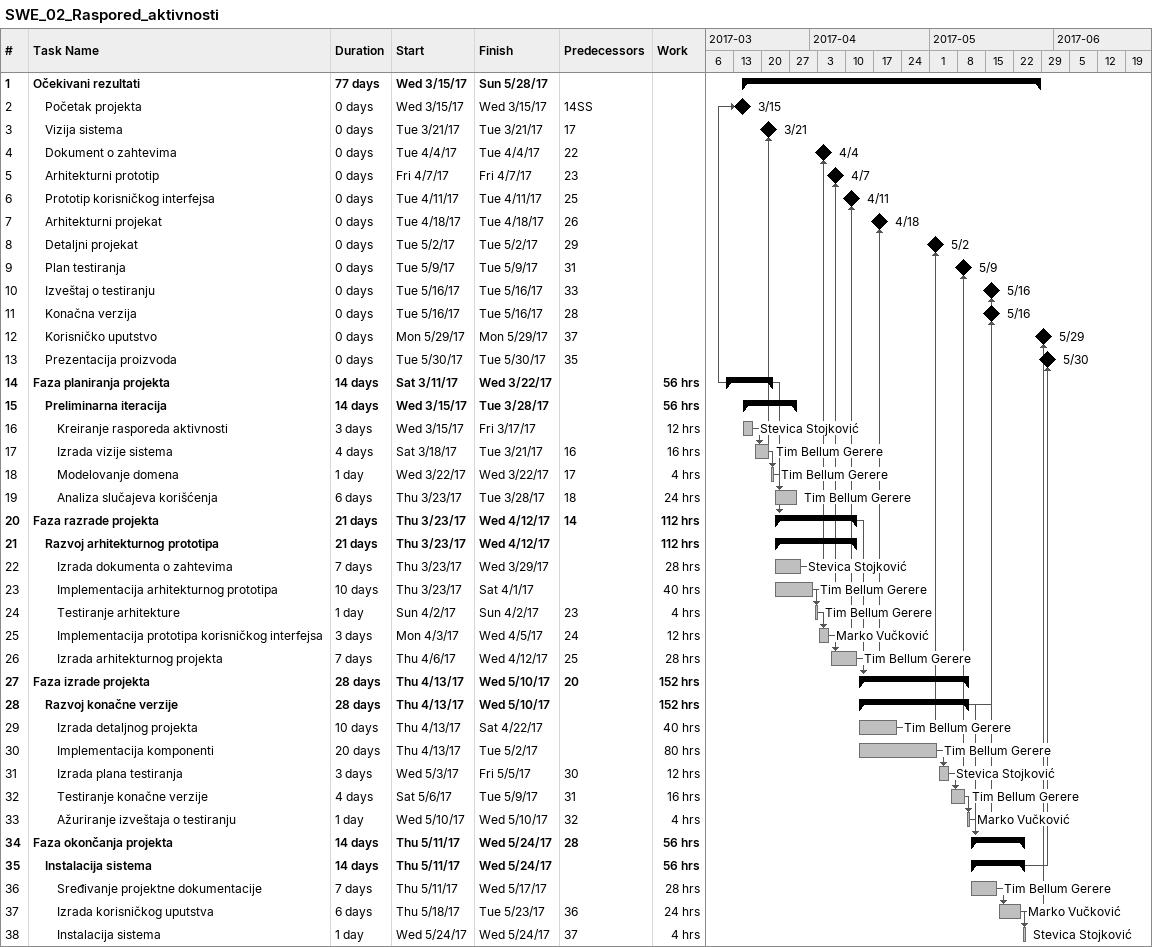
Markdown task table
SWE_02_Raspored_aktivnosti

| ID | Level | Task | Duration | Start | Finish | Predecessors | Resources | Work (h) |
|---|---|---|---|---|---|---|---|---|
| 1 | 1 | **Očekivani rezultati** | 77d | 2017-03-15 | 2017-05-28 |  |  |  |
| 2 | 2 | Početak projekta | 0d | 2017-03-15 | 2017-03-15 | 14SS |  |  |
| 3 | 2 | Vizija sistema | 0d | 2017-03-21 | 2017-03-21 | 17 |  |  |
| 4 | 2 | Dokument o zahtevima | 0d | 2017-04-04 | 2017-04-04 | 22 |  |  |
| 5 | 2 | Arhitekturni prototip | 0d | 2017-04-07 | 2017-04-07 | 23 |  |  |
| 6 | 2 | Prototip korisničkog interfejsa | 0d | 2017-04-11 | 2017-04-11 | 25 |  |  |
| 7 | 2 | Arhitekturni projekat | 0d | 2017-04-18 | 2017-04-18 | 26 |  |  |
| 8 | 2 | Detaljni projekat | 0d | 2017-05-02 | 2017-05-02 | 29 |  |  |
| 9 | 2 | Plan testiranja | 0d | 2017-05-09 | 2017-05-09 | 31 |  |  |
| 10 | 2 | Izveštaj o testiranju | 0d | 2017-05-16 | 2017-05-16 | 33 |  |  |
| 11 | 2 | Konačna verzija | 0d | 2017-05-16 | 2017-05-16 | 28 |  |  |
| 12 | 2 | Korisničko uputstvo | 0d | 2017-05-29 | 2017-05-29 | 37 |  |  |
| 13 | 2 | Prezentacija proizvoda | 0d | 2017-05-30 | 2017-05-30 | 35 |  |  |
| 14 | 1 | **Faza planiranja projekta** | 14d | 2017-03-11 | 2017-03-22 |  |  | 56 |
| 15 | 2 | **Preliminarna iteracija** | 14d | 2017-03-15 | 2017-03-28 |  |  | 56 |
| 16 | 3 | Kreiranje rasporeda aktivnosti | 3d | 2017-03-15 | 2017-03-17 |  | Stevica Stojković | 12 |
| 17 | 3 | Izrada vizije sistema | 4d | 2017-03-18 | 2017-03-21 | 16 | Tim Bellum Gerere | 16 |
| 18 | 3 | Modelovanje domena | 1d | 2017-03-22 | 2017-03-22 | 17 | Tim Bellum Gerere | 4 |
| 19 | 3 | Analiza slučajeva korišćenja | 6d | 2017-03-23 | 2017-03-28 | 18 | Tim Bellum Gerere | 24 |
| 20 | 1 | **Faza razrade projekta** | 21d | 2017-03-23 | 2017-04-12 | 14 |  | 112 |
| 21 | 2 | **Razvoj arhitekturnog prototipa** | 21d | 2017-03-23 | 2017-04-12 |  |  | 112 |
| 22 | 3 | Izrada dokumenta o zahtevima | 7d | 2017-03-23 | 2017-03-29 |  | Stevica Stojković | 28 |
| 23 | 3 | Implementacija arhitekturnog prototipa | 10d | 2017-03-23 | 2017-04-01 |  | Tim Bellum Gerere | 40 |
| 24 | 3 | Testiranje arhitekture | 1d | 2017-04-02 | 2017-04-02 | 23 | Tim Bellum Gerere | 4 |
| 25 | 3 | Implementacija prototipa korisničkog interfejsa | 3d | 2017-04-03 | 2017-04-05 | 24 | Marko Vučković | 12 |
| 26 | 3 | Izrada arhitekturnog projekta | 7d | 2017-04-06 | 2017-04-12 | 25 | Tim Bellum Gerere | 28 |
| 27 | 1 | **Faza izrade projekta** | 28d | 2017-04-13 | 2017-05-10 | 20 |  | 152 |
| 28 | 2 | **Razvoj konačne verzije** | 28d | 2017-04-13 | 2017-05-10 |  |  | 152 |
| 29 | 3 | Izrada detaljnog projekta | 10d | 2017-04-13 | 2017-04-22 |  | Tim Bellum Gerere | 40 |
| 30 | 3 | Implementacija komponenti | 20d | 2017-04-13 | 2017-05-02 |  | Tim Bellum Gerere | 80 |
| 31 | 3 | Izrada plana testiranja | 3d | 2017-05-03 | 2017-05-05 | 30 | Stevica Stojković | 12 |
| 32 | 3 | Testiranje konačne verzije | 4d | 2017-05-06 | 2017-05-09 | 31 | Tim Bellum Gerere | 16 |
| 33 | 3 | Ažuriranje izveštaja o testiranju | 1d | 2017-05-10 | 2017-05-10 | 32 | Marko Vučković | 4 |
| 34 | 1 | **Faza okončanja projekta** | 14d | 2017-05-11 | 2017-05-24 | 28 |  | 56 |
| 35 | 2 | **Instalacija sistema** | 14d | 2017-05-11 | 2017-05-24 |  |  | 56 |
| 36 | 3 | Sređivanje projektne dokumentacije | 7d | 2017-05-11 | 2017-05-17 |  | Tim Bellum Gerere | 28 |
| 37 | 3 | Izrada korisničkog uputstva | 6d | 2017-05-18 | 2017-05-23 | 36 | Marko Vučković | 24 |
| 38 | 3 | Instalacija sistema | 1d | 2017-05-24 | 2017-05-24 | 37 | Stevica Stojković | 4 |
